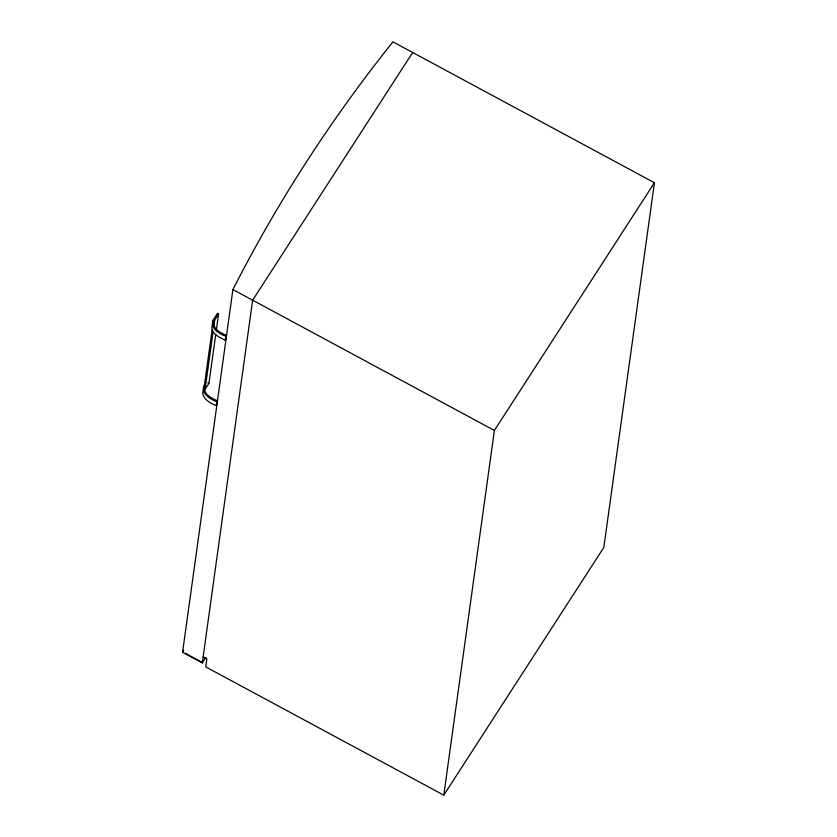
<?xml version="1.0" encoding="UTF-8"?>
<svg xmlns="http://www.w3.org/2000/svg" width="837" height="837" viewBox="0 0 837 837"><rect width="100%" height="100%" fill="white"/><g stroke="black" fill="none" stroke-linecap="round" stroke-linejoin="round"><path stroke-width="1.26" d="M204.291 386.192L212.127 329.715M213.278 321.408L213.55 319.452L217.421 313.457L218.562 314.063L216.239 330.751M213.079 331.619L205.065 389.372L208.936 383.377L215.705 334.601M213.791 326.482L214.68 320.058L218.562 314.063M203.935 388.755C199.29 396.947 209.815 403.277 216.155 405.547L217.285 400.724C211.646 398.339 201.382 393.254 205.609 385.449L204.479 384.832C199.834 393.024 210.369 399.354 216.699 401.624M212.274 324.84C209.731 332.959 219.378 337.583 225.226 340.167L226.356 335.344C220.717 332.948 210.453 327.874 214.68 320.058L213.55 319.452C208.905 327.644 219.44 333.973 225.77 336.244M205.933 657.296L202.303 662.904L182.571 652.274L232.906 289.56C277.591 201.801 331.431 118.749 392.94 41.85L654.429 182.738L603.822 547.44L443.788 795.15L205.735 666.89L206.844 658.939L203.129 656.94M202.303 662.904L252.638 300.201L412.672 52.48M443.788 795.15L494.395 430.448L654.429 182.738M182.571 652.274L183.69 650.098M225.226 340.167L225.812 339.267M216.155 405.547L216.741 404.648M232.906 289.56L494.395 430.448M207.806 382.76L208.936 383.377M185.395 653.362L202.512 662.58"/></g></svg>
